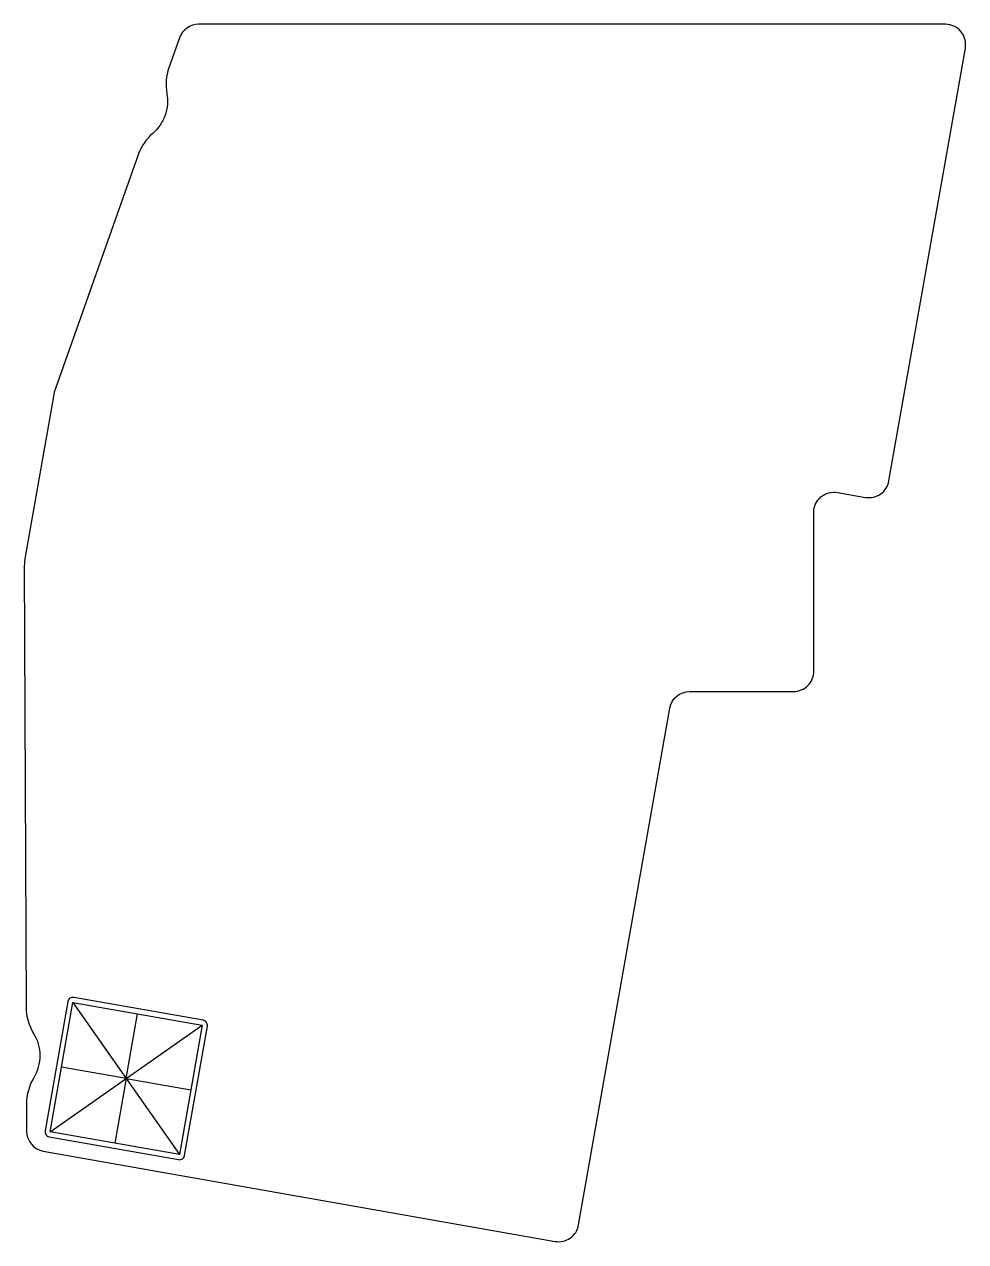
# Model space of a CAD drawing. Header units: millimetres. Extents: x -6 to 87, y -30 to 91.
import ezdxf

# ---------------------------------------------------------------- set-up
doc = ezdxf.new("R2010")
doc.units = ezdxf.units.MM
doc.layers.get('0').update_dxf_attribs({"linetype": 'CONTINUOUS'})

msp = doc.modelspace()

# ---------------------------------------------------------------- linework, layer by layer
for p, q in [((-1.07, -6.29), (9.48, -21.35)), ((4.2, -13.82), (5.33, -7.42)), ((-3.33, -19.1), (11.73, -8.55)), ((4.2, -13.82), (-2.2, -12.69)), ((4.2, -13.82), (3.08, -20.22)), ((4.2, -13.82), (10.61, -14.95))]:
    msp.add_line(p, q)
for points in [[(-4.95, -13.75, 0.13666), (-5.66, -16.33), (-5.65, -19.05, 0.362814), (-4, -21.01), (46.65, -29.94, 0.414214), (48.97, -28.32), (57.99, 22.84, -0.36397), (59.96, 24.49), (70.24, 24.49, 0.414214), (72.24, 26.49), (72.24, 42.22, -0.466308), (74.58, 44.19), (77.37, 43.7, 0.414214), (79.68, 45.32), (87.24, 88.17, 0.466308), (85.27, 90.52), (11.36, 90.52, 0.317883), (9.47, 89.18), (8.42, 86.22, 0.129953), (8.22, 83.68, -0.26437), (6.82, 79.72, 0.129953), (5.38, 77.6), (-2.79, 54.49, 0.041308), (-3, 53.69), (-5.8, 37.8, 0.044685), (-5.88, 36.91), (-5.7, -6.77, 0.13666), (-4.97, -9.35, -0.278521)], [(-3.41, -19.59), (9.39, -21.85, 0.414214), (9.97, -21.44), (12.23, -8.64, 0.414214), (11.82, -8.06), (-0.98, -5.8, 0.414214), (-1.56, -6.21), (-3.82, -19.01, 0.414214)]]:
    msp.add_lwpolyline(points, format="xyb", close=True)
msp.add_lwpolyline([(-3.33, -19.1), (-1.07, -6.29), (11.73, -8.55), (9.48, -21.35)], close=True)

doc.saveas('drawing.dxf')
